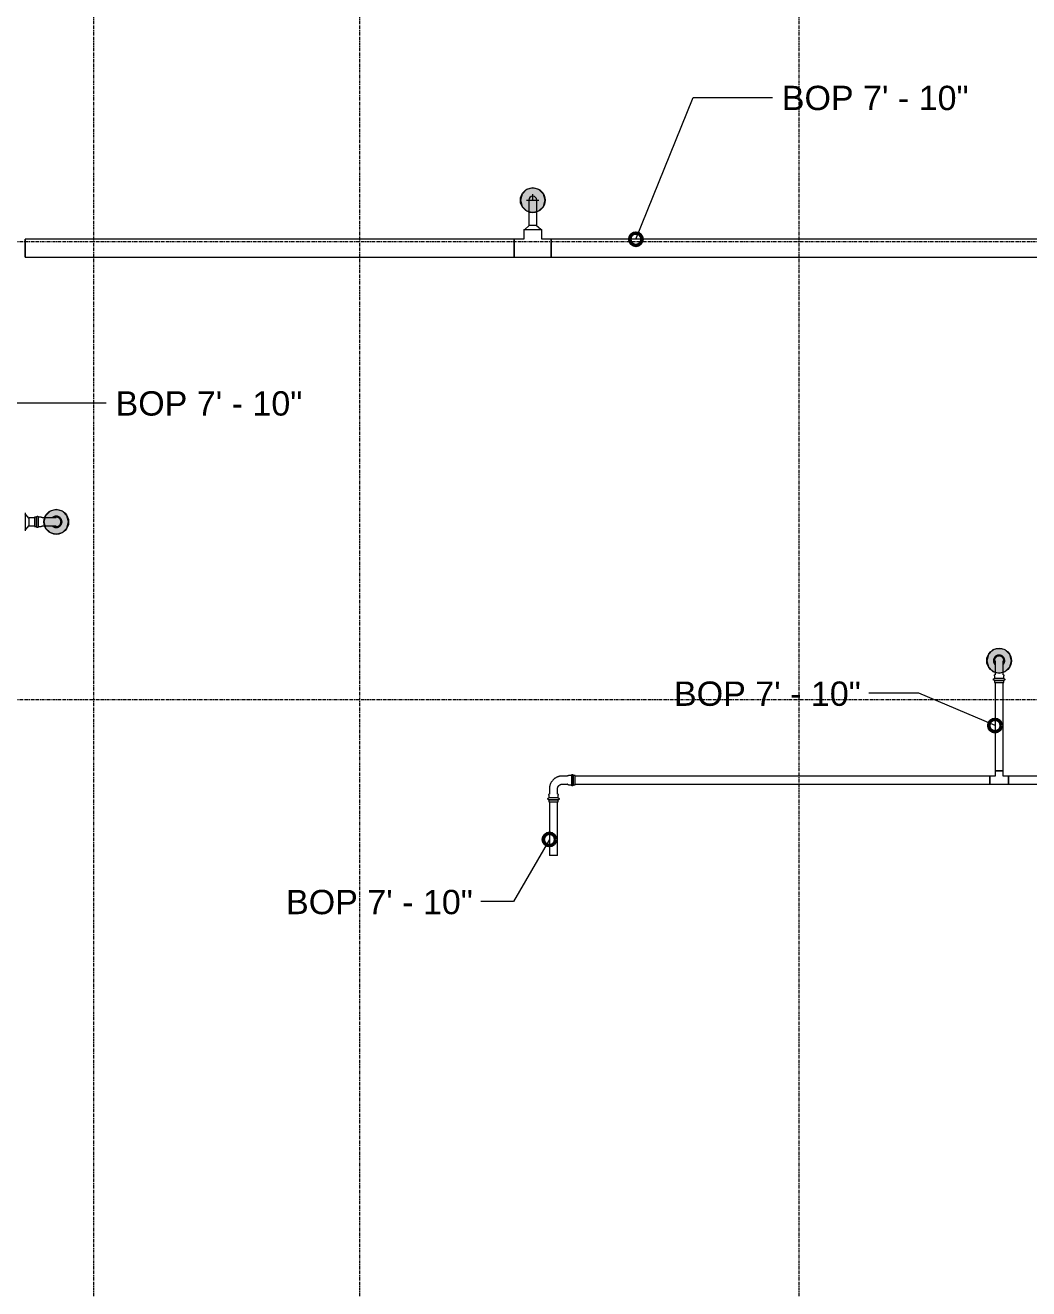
# Model space of a CAD drawing. Header units: inches. Extents: x -3679 to 241, y -496 to 1784.
# Drawn here: x -3066 to -2903.9, y 103.8 to 308 of the extents above; entities that cross this region are included whole.
import ezdxf

# ---------------------------------------------------------------- set-up
doc = ezdxf.new("R2010")
doc.units = ezdxf.units.IN
doc.header["$MEASUREMENT"] = 0
doc.linetypes.add('Grid Line', pattern=[0.875, 0.5, -0.125, 0.125, -0.125])
for name, color, linetype, lineweight in [('A-ANNO-NOTE', 250, 'Continuous', 9), ('G-ANNO-DIMS', 251, 'Continuous', 9), ('P-PIPE', 1, 'Continuous', 9), ('P-PIPE-CNTR', 1, 'Continuous', 9), ('S-GRID', 8, 'Continuous', 9)]:
    doc.layers.add(name, color=color, linetype=linetype, lineweight=lineweight)
doc.styles.add('Arial', font='arial.ttf', dxfattribs={"height": 3.934132})

# ---------------------------------------------------------------- blocks, each defined once
blk = doc.blocks.new('Victaulic-VicPress316-Elbow 90-45deg Style P568_P571 - Standard-V2-SECOND LEVEL')
at = {"layer": 'P-PIPE'}
for p, q in [((-3203.81, 730.05), (-3203.81, 729.6)), ((-3203.05, 729.6), (-3203.81, 729.6)), ((-3203.81, 729.31), (-3203.81, 728.97)), ((-3203.05, 729.31), (-3203.81, 729.31)), ((-3203.7, 731.1), (-3203.7, 730.2)), ((-3202.28, 729.6), (-3203.05, 729.6)), ((-3202.28, 729.31), (-3203.05, 729.31)), ((-3202.39, 730.21), (-3202.39, 731.1)), ((-3202.28, 729.6), (-3202.28, 730.05)), ((-3202.28, 728.97), (-3202.28, 729.31)), ((-3203.81, 728.97), (-3203.05, 728.97)), ((-3203.05, 728.97), (-3202.28, 728.97))]:
    blk.add_line(p, q, dxfattribs=at)
at = {"layer": 'P-PIPE', "flags": 128}
for points in [[(-3203.05, 733.4), (-3203.08, 733.4), (-3203.12, 733.4), (-3203.16, 733.4), (-3203.19, 733.39), (-3203.23, 733.38), (-3203.26, 733.38), (-3203.3, 733.37), (-3203.33, 733.36), (-3203.37, 733.34), (-3203.4, 733.33), (-3203.43, 733.32), (-3203.47, 733.3), (-3203.5, 733.28), (-3203.53, 733.26), (-3203.56, 733.24), (-3203.59, 733.22), (-3203.62, 733.2), (-3203.65, 733.18), (-3203.67, 733.15), (-3203.7, 733.13), (-3203.73, 733.1), (-3203.75, 733.07), (-3203.77, 733.04), (-3203.79, 733.01), (-3203.81, 732.98), (-3203.83, 732.95), (-3203.85, 732.92), (-3203.87, 732.89), (-3203.88, 732.85), (-3203.9, 732.82), (-3203.91, 732.79), (-3203.92, 732.75), (-3203.93, 732.72), (-3203.94, 732.68), (-3203.94, 732.65), (-3203.95, 732.61), (-3203.95, 732.57), (-3203.96, 732.54), (-3203.96, 732.5), (-3203.96, 732.46), (-3203.96, 732.43), (-3203.95, 732.39), (-3203.95, 732.35), (-3203.94, 732.32), (-3203.93, 732.28), (-3203.93, 732.25), (-3203.91, 732.21), (-3203.9, 732.18), (-3203.89, 732.14), (-3203.88, 732.11), (-3203.86, 732.08), (-3203.84, 732.05), (-3203.82, 732.01), (-3203.8, 731.98), (-3203.78, 731.95), (-3203.76, 731.92), (-3203.74, 731.9), (-3203.71, 731.87)], [(-3203.05, 733.26), (-3203.08, 733.26), (-3203.11, 733.25), (-3203.14, 733.25), (-3203.17, 733.25), (-3203.2, 733.24), (-3203.23, 733.23), (-3203.26, 733.23), (-3203.29, 733.22), (-3203.32, 733.21), (-3203.34, 733.2), (-3203.37, 733.18), (-3203.4, 733.17), (-3203.43, 733.16), (-3203.45, 733.14), (-3203.48, 733.12), (-3203.5, 733.1), (-3203.53, 733.09), (-3203.55, 733.07), (-3203.57, 733.05), (-3203.6, 733.02), (-3203.62, 733), (-3203.64, 732.98), (-3203.66, 732.95), (-3203.67, 732.93), (-3203.69, 732.9), (-3203.71, 732.88), (-3203.72, 732.85), (-3203.74, 732.82), (-3203.75, 732.8), (-3203.76, 732.77), (-3203.77, 732.74), (-3203.78, 732.71), (-3203.79, 732.68), (-3203.8, 732.65), (-3203.8, 732.62), (-3203.81, 732.59), (-3203.81, 732.56), (-3203.81, 732.53), (-3203.81, 732.5), (-3203.81, 732.47), (-3203.81, 732.44), (-3203.81, 732.41), (-3203.8, 732.38), (-3203.8, 732.35), (-3203.79, 732.32), (-3203.78, 732.29), (-3203.78, 732.26), (-3203.77, 732.23), (-3203.76, 732.2), (-3203.74, 732.17), (-3203.73, 732.14), (-3203.72, 732.12), (-3203.7, 732.1)], [(-3202.39, 731.86), (-3202.37, 731.88), (-3202.34, 731.91), (-3202.32, 731.94), (-3202.3, 731.97), (-3202.28, 732), (-3202.26, 732.03), (-3202.24, 732.06), (-3202.23, 732.09), (-3202.21, 732.13), (-3202.2, 732.16), (-3202.18, 732.19), (-3202.17, 732.23), (-3202.16, 732.26), (-3202.15, 732.3), (-3202.15, 732.33), (-3202.14, 732.37), (-3202.14, 732.41), (-3202.14, 732.44), (-3202.13, 732.48), (-3202.13, 732.52), (-3202.14, 732.55), (-3202.14, 732.59), (-3202.14, 732.63), (-3202.15, 732.66), (-3202.16, 732.7), (-3202.17, 732.73), (-3202.18, 732.77), (-3202.19, 732.8), (-3202.2, 732.84), (-3202.22, 732.87), (-3202.23, 732.9), (-3202.25, 732.93), (-3202.27, 732.97), (-3202.29, 733), (-3202.31, 733.03), (-3202.33, 733.06), (-3202.35, 733.08), (-3202.38, 733.11), (-3202.4, 733.14), (-3202.43, 733.16), (-3202.46, 733.19), (-3202.49, 733.21), (-3202.51, 733.23), (-3202.55, 733.25), (-3202.58, 733.27), (-3202.61, 733.29), (-3202.64, 733.31), (-3202.67, 733.32), (-3202.71, 733.34), (-3202.74, 733.35), (-3202.78, 733.36), (-3202.81, 733.37), (-3202.85, 733.38), (-3202.88, 733.39), (-3202.92, 733.39), (-3202.95, 733.4), (-3202.99, 733.4), (-3203.03, 733.4), (-3203.05, 733.4)], [(-3202.39, 732.1), (-3202.37, 732.13), (-3202.36, 732.16), (-3202.34, 732.18), (-3202.33, 732.21), (-3202.32, 732.24), (-3202.31, 732.27), (-3202.3, 732.3), (-3202.3, 732.33), (-3202.29, 732.36), (-3202.29, 732.39), (-3202.28, 732.42), (-3202.28, 732.45), (-3202.28, 732.48), (-3202.28, 732.51), (-3202.28, 732.54), (-3202.28, 732.57), (-3202.29, 732.6), (-3202.29, 732.63), (-3202.3, 732.66), (-3202.31, 732.69), (-3202.32, 732.72), (-3202.33, 732.75), (-3202.34, 732.78), (-3202.35, 732.81), (-3202.36, 732.84), (-3202.38, 732.86), (-3202.39, 732.89), (-3202.41, 732.92), (-3202.43, 732.94), (-3202.44, 732.97), (-3202.46, 732.99), (-3202.48, 733.01), (-3202.51, 733.03), (-3202.53, 733.06), (-3202.55, 733.08), (-3202.58, 733.09), (-3202.6, 733.11), (-3202.62, 733.13), (-3202.65, 733.15), (-3202.68, 733.16), (-3202.7, 733.18), (-3202.73, 733.19), (-3202.76, 733.2), (-3202.79, 733.21), (-3202.82, 733.22), (-3202.85, 733.23), (-3202.88, 733.24), (-3202.91, 733.24), (-3202.94, 733.25), (-3202.97, 733.25), (-3203, 733.26), (-3203.03, 733.26), (-3203.05, 733.26)], [(-3203.7, 732.49), (-3203.7, 732.49), (-3203.7, 732.49), (-3203.7, 732.48), (-3203.7, 732.47), (-3203.7, 732.46), (-3203.7, 732.45), (-3203.7, 732.44), (-3203.7, 732.42), (-3203.7, 732.4), (-3203.7, 732.38), (-3203.7, 732.36), (-3203.7, 732.33), (-3203.7, 732.31), (-3203.7, 732.28), (-3203.7, 732.25), (-3203.7, 732.21), (-3203.7, 732.18), (-3203.7, 732.14), (-3203.7, 732.11), (-3203.7, 732.07), (-3203.7, 732.03), (-3203.7, 731.98), (-3203.7, 731.94), (-3203.7, 731.9), (-3203.7, 731.85), (-3203.7, 731.8), (-3203.7, 731.75), (-3203.7, 731.7), (-3203.7, 731.65), (-3203.7, 731.6), (-3203.7, 731.55), (-3203.7, 731.5), (-3203.7, 731.44), (-3203.7, 731.39), (-3203.7, 731.33), (-3203.7, 731.28), (-3203.7, 731.22), (-3203.7, 731.17), (-3203.7, 731.11), (-3203.7, 731.1)], [(-3202.39, 731.1), (-3202.39, 731.15), (-3202.39, 731.21), (-3202.39, 731.26), (-3202.39, 731.32), (-3202.39, 731.37), (-3202.39, 731.43), (-3202.39, 731.48), (-3202.39, 731.54), (-3202.39, 731.59), (-3202.39, 731.64), (-3202.39, 731.69), (-3202.39, 731.74), (-3202.39, 731.79), (-3202.39, 731.84), (-3202.39, 731.88), (-3202.39, 731.93), (-3202.39, 731.97), (-3202.39, 732.02), (-3202.39, 732.06), (-3202.39, 732.1), (-3202.39, 732.13), (-3202.39, 732.17), (-3202.39, 732.21), (-3202.39, 732.24), (-3202.39, 732.27), (-3202.39, 732.3), (-3202.39, 732.33), (-3202.39, 732.35), (-3202.39, 732.37), (-3202.39, 732.4), (-3202.39, 732.41), (-3202.39, 732.43), (-3202.39, 732.45), (-3202.39, 732.46), (-3202.39, 732.47), (-3202.39, 732.48), (-3202.39, 732.48), (-3202.39, 732.49), (-3202.39, 732.49), (-3202.39, 732.49)], [(-3203.81, 729.31), (-3203.82, 729.31), (-3203.82, 729.31), (-3203.83, 729.31), (-3203.84, 729.31), (-3203.84, 729.31), (-3203.85, 729.31), (-3203.85, 729.31), (-3203.86, 729.32), (-3203.86, 729.32), (-3203.87, 729.32), (-3203.87, 729.32), (-3203.88, 729.32), (-3203.88, 729.33), (-3203.89, 729.33), (-3203.89, 729.33), (-3203.9, 729.34), (-3203.9, 729.34), (-3203.91, 729.34), (-3203.91, 729.35), (-3203.92, 729.35), (-3203.92, 729.36), (-3203.92, 729.36), (-3203.93, 729.37), (-3203.93, 729.37), (-3203.93, 729.38), (-3203.94, 729.38), (-3203.94, 729.39), (-3203.94, 729.39), (-3203.95, 729.4), (-3203.95, 729.4), (-3203.95, 729.41), (-3203.95, 729.41), (-3203.95, 729.42), (-3203.95, 729.42), (-3203.96, 729.43), (-3203.96, 729.44), (-3203.96, 729.44), (-3203.96, 729.45), (-3203.96, 729.45), (-3203.96, 729.46), (-3203.96, 729.46), (-3203.96, 729.47), (-3203.96, 729.48), (-3203.96, 729.48), (-3203.95, 729.49), (-3203.95, 729.49), (-3203.95, 729.5), (-3203.95, 729.5), (-3203.95, 729.51), (-3203.94, 729.51), (-3203.94, 729.52), (-3203.94, 729.52), (-3203.94, 729.53), (-3203.93, 729.53), (-3203.93, 729.54), (-3203.93, 729.54), (-3203.92, 729.55), (-3203.92, 729.55), (-3203.92, 729.56), (-3203.91, 729.56), (-3203.91, 729.57), (-3203.9, 729.57), (-3203.9, 729.57), (-3203.89, 729.58), (-3203.89, 729.58), (-3203.88, 729.58), (-3203.88, 729.58), (-3203.87, 729.59), (-3203.87, 729.59), (-3203.86, 729.59), (-3203.86, 729.59), (-3203.85, 729.59), (-3203.84, 729.6), (-3203.84, 729.6), (-3203.83, 729.6), (-3203.83, 729.6), (-3203.82, 729.6), (-3203.82, 729.6), (-3203.81, 729.6)], [(-3203.81, 730.05), (-3203.81, 730.06), (-3203.81, 730.07), (-3203.81, 730.08), (-3203.81, 730.09), (-3203.81, 730.11), (-3203.8, 730.12), (-3203.8, 730.13), (-3203.8, 730.14), (-3203.8, 730.15), (-3203.79, 730.16), (-3203.79, 730.17), (-3203.78, 730.18), (-3203.78, 730.19), (-3203.77, 730.2), (-3203.76, 730.2), (-3203.76, 730.21), (-3203.75, 730.22), (-3203.74, 730.23), (-3203.74, 730.24), (-3203.73, 730.25), (-3203.72, 730.25), (-3203.71, 730.26), (-3203.71, 730.27), (-3203.7, 730.27)], [(-3203.05, 729.6), (-3203.08, 729.6), (-3203.11, 729.6), (-3203.14, 729.6), (-3203.17, 729.6), (-3203.2, 729.6), (-3203.23, 729.6), (-3203.26, 729.6), (-3203.29, 729.6), (-3203.32, 729.6), (-3203.34, 729.6), (-3203.37, 729.6), (-3203.4, 729.6), (-3203.43, 729.6), (-3203.45, 729.6), (-3203.48, 729.6), (-3203.5, 729.6), (-3203.53, 729.6), (-3203.55, 729.6), (-3203.57, 729.6), (-3203.6, 729.6), (-3203.62, 729.6), (-3203.64, 729.6), (-3203.66, 729.6), (-3203.67, 729.6), (-3203.69, 729.6), (-3203.71, 729.6), (-3203.72, 729.6), (-3203.74, 729.6), (-3203.75, 729.6), (-3203.76, 729.6), (-3203.77, 729.6), (-3203.78, 729.6), (-3203.79, 729.6), (-3203.8, 729.6), (-3203.8, 729.6), (-3203.81, 729.6), (-3203.81, 729.6), (-3203.81, 729.6), (-3203.81, 729.6), (-3203.81, 729.6)], [(-3203.81, 729.6), (-3203.81, 729.6), (-3203.81, 729.6), (-3203.81, 729.6), (-3203.8, 729.6), (-3203.8, 729.6), (-3203.79, 729.6), (-3203.78, 729.6), (-3203.77, 729.6)], [(-3203.77, 729.31), (-3203.78, 729.31), (-3203.79, 729.31), (-3203.8, 729.31), (-3203.8, 729.31), (-3203.81, 729.31), (-3203.81, 729.31), (-3203.81, 729.31), (-3203.81, 729.31), (-3203.81, 729.31)], [(-3203.81, 729.31), (-3203.81, 729.31), (-3203.81, 729.31), (-3203.81, 729.31), (-3203.8, 729.31), (-3203.8, 729.31), (-3203.79, 729.31), (-3203.78, 729.31), (-3203.77, 729.31), (-3203.76, 729.31), (-3203.75, 729.31), (-3203.74, 729.31), (-3203.73, 729.31), (-3203.71, 729.31), (-3203.7, 729.31), (-3203.68, 729.31), (-3203.66, 729.31), (-3203.64, 729.31), (-3203.62, 729.31), (-3203.6, 729.31), (-3203.58, 729.31), (-3203.56, 729.31), (-3203.53, 729.31), (-3203.51, 729.31), (-3203.49, 729.31), (-3203.46, 729.31), (-3203.43, 729.31), (-3203.41, 729.31), (-3203.38, 729.31), (-3203.35, 729.31), (-3203.32, 729.31), (-3203.29, 729.31), (-3203.27, 729.31), (-3203.24, 729.31), (-3203.21, 729.31), (-3203.18, 729.31), (-3203.15, 729.31), (-3203.12, 729.31), (-3203.08, 729.31), (-3203.05, 729.31), (-3203.05, 729.31)], [(-3202.28, 729.6), (-3202.28, 729.6), (-3202.28, 729.6), (-3202.29, 729.6), (-3202.29, 729.6), (-3202.29, 729.6), (-3202.3, 729.6), (-3202.31, 729.6), (-3202.32, 729.6), (-3202.33, 729.6), (-3202.34, 729.6), (-3202.35, 729.6), (-3202.37, 729.6), (-3202.38, 729.6), (-3202.4, 729.6), (-3202.41, 729.6), (-3202.43, 729.6), (-3202.45, 729.6), (-3202.47, 729.6), (-3202.49, 729.6), (-3202.51, 729.6), (-3202.53, 729.6), (-3202.56, 729.6), (-3202.58, 729.6), (-3202.61, 729.6), (-3202.63, 729.6), (-3202.66, 729.6), (-3202.68, 729.6), (-3202.71, 729.6), (-3202.74, 729.6), (-3202.77, 729.6), (-3202.8, 729.6), (-3202.83, 729.6), (-3202.86, 729.6), (-3202.89, 729.6), (-3202.92, 729.6), (-3202.95, 729.6), (-3202.98, 729.6), (-3203.01, 729.6), (-3203.04, 729.6), (-3203.05, 729.6)], [(-3203.05, 729.31), (-3203.02, 729.31), (-3202.98, 729.31), (-3202.95, 729.31), (-3202.92, 729.31), (-3202.89, 729.31), (-3202.86, 729.31), (-3202.83, 729.31), (-3202.8, 729.31), (-3202.78, 729.31), (-3202.75, 729.31), (-3202.72, 729.31), (-3202.69, 729.31), (-3202.67, 729.31), (-3202.64, 729.31), (-3202.61, 729.31), (-3202.59, 729.31), (-3202.56, 729.31), (-3202.54, 729.31), (-3202.52, 729.31), (-3202.5, 729.31), (-3202.48, 729.31), (-3202.46, 729.31), (-3202.44, 729.31), (-3202.42, 729.31), (-3202.4, 729.31), (-3202.39, 729.31), (-3202.37, 729.31), (-3202.36, 729.31), (-3202.34, 729.31), (-3202.33, 729.31), (-3202.32, 729.31), (-3202.31, 729.31), (-3202.3, 729.31), (-3202.3, 729.31), (-3202.29, 729.31), (-3202.29, 729.31), (-3202.28, 729.31), (-3202.28, 729.31), (-3202.28, 729.31), (-3202.28, 729.31)], [(-3202.39, 730.27), (-3202.38, 730.26), (-3202.37, 730.26), (-3202.36, 730.25), (-3202.36, 730.24), (-3202.35, 730.23), (-3202.34, 730.22), (-3202.33, 730.22), (-3202.33, 730.21), (-3202.32, 730.2), (-3202.32, 730.19), (-3202.31, 730.18), (-3202.31, 730.17), (-3202.3, 730.16), (-3202.3, 730.15), (-3202.29, 730.14), (-3202.29, 730.13), (-3202.29, 730.12), (-3202.29, 730.11), (-3202.28, 730.1), (-3202.28, 730.09), (-3202.28, 730.07), (-3202.28, 730.06), (-3202.28, 730.05), (-3202.28, 730.05)], [(-3202.32, 729.6), (-3202.31, 729.6), (-3202.3, 729.6), (-3202.3, 729.6), (-3202.29, 729.6), (-3202.29, 729.6), (-3202.28, 729.6), (-3202.28, 729.6), (-3202.28, 729.6), (-3202.28, 729.6)], [(-3202.28, 729.31), (-3202.28, 729.31), (-3202.28, 729.31), (-3202.29, 729.31), (-3202.29, 729.31), (-3202.29, 729.31), (-3202.3, 729.31), (-3202.31, 729.31), (-3202.32, 729.31)], [(-3202.28, 729.6), (-3202.27, 729.6), (-3202.27, 729.6), (-3202.26, 729.6), (-3202.26, 729.6), (-3202.25, 729.6), (-3202.24, 729.6), (-3202.24, 729.59), (-3202.23, 729.59), (-3202.23, 729.59), (-3202.22, 729.59), (-3202.22, 729.59), (-3202.21, 729.58), (-3202.21, 729.58), (-3202.2, 729.58), (-3202.2, 729.57), (-3202.19, 729.57), (-3202.19, 729.57), (-3202.18, 729.56), (-3202.18, 729.56), (-3202.18, 729.56), (-3202.17, 729.55), (-3202.17, 729.55), (-3202.16, 729.54), (-3202.16, 729.54), (-3202.16, 729.53), (-3202.15, 729.53), (-3202.15, 729.52), (-3202.15, 729.52), (-3202.15, 729.51), (-3202.14, 729.51), (-3202.14, 729.5), (-3202.14, 729.5), (-3202.14, 729.49), (-3202.14, 729.48), (-3202.14, 729.48), (-3202.14, 729.47), (-3202.13, 729.47), (-3202.13, 729.46), (-3202.13, 729.46), (-3202.13, 729.45), (-3202.13, 729.44), (-3202.13, 729.44), (-3202.14, 729.43), (-3202.14, 729.43), (-3202.14, 729.42), (-3202.14, 729.42), (-3202.14, 729.41), (-3202.14, 729.4), (-3202.14, 729.4), (-3202.15, 729.39), (-3202.15, 729.39), (-3202.15, 729.38), (-3202.16, 729.38), (-3202.16, 729.37), (-3202.16, 729.37), (-3202.17, 729.36), (-3202.17, 729.36), (-3202.17, 729.35), (-3202.18, 729.35), (-3202.18, 729.35), (-3202.19, 729.34), (-3202.19, 729.34), (-3202.19, 729.34), (-3202.2, 729.33), (-3202.2, 729.33), (-3202.21, 729.33), (-3202.21, 729.32), (-3202.22, 729.32), (-3202.23, 729.32), (-3202.23, 729.32), (-3202.24, 729.32), (-3202.24, 729.31), (-3202.25, 729.31), (-3202.25, 729.31), (-3202.26, 729.31), (-3202.26, 729.31), (-3202.27, 729.31), (-3202.28, 729.31), (-3202.28, 729.31)]]:
    blk.add_lwpolyline(points, dxfattribs=at)
blk = doc.blocks.new('Victaulic-VicPress316-Elbow 90-45deg Style P568_P571 - Standard-V1-SECOND LEVEL')
at = {"layer": 'P-PIPE'}
for p, q in [((-0.77, 3.52), (-0.77, 3.18)), ((0.77, 3.52), (-0.77, 3.52)), ((-0.77, 3.18), (0.77, 3.18)), ((-0.77, 2.89), (-0.77, 2.44)), ((-0.77, 2.89), (0.77, 2.89)), ((-0.66, 2.28), (-0.66, 1.39)), ((0.66, 1.39), (0.66, 2.28)), ((0.77, 3.18), (0.77, 3.52)), ((0.77, 2.44), (0.77, 2.89)), ((-3.18, 0.77), (-3.52, 0.77)), ((-3.52, 0.77), (-3.52, -0.77)), ((-3.18, -0.77), (-3.18, 0.77)), ((-2.44, 0.77), (-2.89, 0.77)), ((-2.89, -0.77), (-2.89, 0.77)), ((-1.39, 0.66), (-2.28, 0.66)), ((-3.52, -0.77), (-3.18, -0.77)), ((-2.89, -0.77), (-2.44, -0.77)), ((-2.28, -0.66), (-1.39, -0.66))]:
    blk.add_line(p, q, dxfattribs=at)
at = {"layer": 'P-PIPE', "flags": 128}
for points in [[(-0.77, 2.89), (-0.77, 2.89), (-0.78, 2.89), (-0.78, 2.89), (-0.79, 2.89), (-0.8, 2.89), (-0.8, 2.89), (-0.81, 2.9), (-0.81, 2.9), (-0.82, 2.9), (-0.82, 2.9), (-0.83, 2.9), (-0.83, 2.91), (-0.84, 2.91), (-0.84, 2.91), (-0.85, 2.92), (-0.85, 2.92), (-0.86, 2.92), (-0.86, 2.93), (-0.87, 2.93), (-0.87, 2.93), (-0.87, 2.94), (-0.88, 2.94), (-0.88, 2.95), (-0.89, 2.95), (-0.89, 2.96), (-0.89, 2.96), (-0.89, 2.97), (-0.9, 2.97), (-0.9, 2.98), (-0.9, 2.98), (-0.9, 2.99), (-0.91, 2.99), (-0.91, 3), (-0.91, 3.01), (-0.91, 3.01), (-0.91, 3.02), (-0.91, 3.02), (-0.91, 3.03), (-0.91, 3.03), (-0.91, 3.04), (-0.91, 3.05), (-0.91, 3.05), (-0.91, 3.06), (-0.91, 3.06), (-0.91, 3.07), (-0.91, 3.07), (-0.91, 3.08), (-0.9, 3.09), (-0.9, 3.09), (-0.9, 3.1), (-0.9, 3.1), (-0.89, 3.11), (-0.89, 3.11), (-0.89, 3.12), (-0.88, 3.12), (-0.88, 3.13), (-0.88, 3.13), (-0.87, 3.14), (-0.87, 3.14), (-0.86, 3.14), (-0.86, 3.15), (-0.86, 3.15), (-0.85, 3.15), (-0.85, 3.16), (-0.84, 3.16), (-0.84, 3.16), (-0.83, 3.17), (-0.83, 3.17), (-0.82, 3.17), (-0.82, 3.17), (-0.81, 3.17), (-0.8, 3.18), (-0.8, 3.18), (-0.79, 3.18), (-0.79, 3.18), (-0.78, 3.18), (-0.78, 3.18), (-0.77, 3.18), (-0.77, 3.18)], [(0.77, 3.18), (0.77, 3.18), (0.76, 3.18), (0.76, 3.18), (0.76, 3.18), (0.75, 3.18), (0.74, 3.18), (0.74, 3.18), (0.73, 3.18), (0.72, 3.18), (0.71, 3.18), (0.69, 3.18), (0.68, 3.18), (0.67, 3.18), (0.65, 3.18), (0.63, 3.18), (0.61, 3.18), (0.6, 3.18), (0.58, 3.18), (0.56, 3.18), (0.53, 3.18), (0.51, 3.18), (0.49, 3.18), (0.46, 3.18), (0.44, 3.18), (0.41, 3.18), (0.39, 3.18), (0.36, 3.18), (0.33, 3.18), (0.31, 3.18), (0.28, 3.18), (0.25, 3.18), (0.22, 3.18), (0.19, 3.18), (0.16, 3.18), (0.13, 3.18), (0.1, 3.18), (0.07, 3.18), (0.04, 3.18), (0.01, 3.18), (-0.02, 3.18), (-0.05, 3.18), (-0.08, 3.18), (-0.11, 3.18), (-0.14, 3.18), (-0.17, 3.18), (-0.2, 3.18), (-0.23, 3.18), (-0.26, 3.18), (-0.29, 3.18), (-0.32, 3.18), (-0.35, 3.18), (-0.37, 3.18), (-0.4, 3.18), (-0.43, 3.18), (-0.45, 3.18), (-0.48, 3.18), (-0.5, 3.18), (-0.52, 3.18), (-0.54, 3.18), (-0.57, 3.18), (-0.59, 3.18), (-0.6, 3.18), (-0.62, 3.18), (-0.64, 3.18), (-0.66, 3.18), (-0.67, 3.18), (-0.69, 3.18), (-0.7, 3.18), (-0.71, 3.18), (-0.72, 3.18), (-0.73, 3.18), (-0.74, 3.18), (-0.75, 3.18), (-0.75, 3.18), (-0.76, 3.18), (-0.76, 3.18), (-0.77, 3.18), (-0.77, 3.18), (-0.77, 3.18)], [(-0.77, 3.18), (-0.77, 3.18), (-0.76, 3.18), (-0.76, 3.18), (-0.76, 3.18), (-0.75, 3.18), (-0.74, 3.18), (-0.74, 3.18), (-0.73, 3.18)], [(-0.77, 2.89), (-0.77, 2.89), (-0.76, 2.89), (-0.76, 2.89), (-0.76, 2.89), (-0.75, 2.89), (-0.74, 2.89), (-0.74, 2.89), (-0.73, 2.89), (-0.72, 2.89), (-0.71, 2.89), (-0.69, 2.89), (-0.68, 2.89), (-0.67, 2.89), (-0.65, 2.89), (-0.63, 2.89), (-0.61, 2.89), (-0.6, 2.89), (-0.58, 2.89), (-0.56, 2.89), (-0.53, 2.89), (-0.51, 2.89), (-0.49, 2.89), (-0.46, 2.89), (-0.44, 2.89), (-0.41, 2.89), (-0.39, 2.89), (-0.36, 2.89), (-0.33, 2.89), (-0.31, 2.89), (-0.28, 2.89), (-0.25, 2.89), (-0.22, 2.89), (-0.19, 2.89), (-0.16, 2.89), (-0.13, 2.89), (-0.1, 2.89), (-0.07, 2.89), (-0.04, 2.89), (-0.01, 2.89), (0.02, 2.89), (0.05, 2.89), (0.08, 2.89), (0.11, 2.89), (0.14, 2.89), (0.17, 2.89), (0.2, 2.89), (0.23, 2.89), (0.26, 2.89), (0.29, 2.89), (0.32, 2.89), (0.35, 2.89), (0.37, 2.89), (0.4, 2.89), (0.43, 2.89), (0.45, 2.89), (0.48, 2.89), (0.5, 2.89), (0.52, 2.89), (0.54, 2.89), (0.57, 2.89), (0.59, 2.89), (0.6, 2.89), (0.62, 2.89), (0.64, 2.89), (0.66, 2.89), (0.67, 2.89), (0.69, 2.89), (0.7, 2.89), (0.71, 2.89), (0.72, 2.89), (0.73, 2.89), (0.74, 2.89), (0.75, 2.89), (0.75, 2.89), (0.76, 2.89), (0.76, 2.89), (0.77, 2.89), (0.77, 2.89), (0.77, 2.89)], [(-0.72, 2.89), (-0.73, 2.89), (-0.74, 2.89), (-0.75, 2.89), (-0.75, 2.89), (-0.76, 2.89), (-0.76, 2.89), (-0.77, 2.89), (-0.77, 2.89), (-0.77, 2.89)], [(-0.66, 2.22), (-0.67, 2.23), (-0.67, 2.23), (-0.68, 2.24), (-0.69, 2.25), (-0.7, 2.26), (-0.7, 2.27), (-0.71, 2.27), (-0.72, 2.28), (-0.72, 2.29), (-0.73, 2.3), (-0.73, 2.31), (-0.74, 2.32), (-0.74, 2.33), (-0.75, 2.34), (-0.75, 2.35), (-0.76, 2.36), (-0.76, 2.37), (-0.76, 2.38), (-0.76, 2.39), (-0.76, 2.4), (-0.77, 2.42), (-0.77, 2.43), (-0.77, 2.44), (-0.77, 2.44)], [(0.77, 2.44), (0.77, 2.43), (0.77, 2.42), (0.76, 2.41), (0.76, 2.4), (0.76, 2.38), (0.76, 2.37), (0.76, 2.36), (0.75, 2.35), (0.75, 2.34), (0.74, 2.33), (0.74, 2.32), (0.74, 2.31), (0.73, 2.3), (0.72, 2.29), (0.72, 2.29), (0.71, 2.28), (0.71, 2.27), (0.7, 2.26), (0.69, 2.25), (0.68, 2.24), (0.68, 2.24), (0.67, 2.23), (0.66, 2.22), (0.66, 2.22)], [(0.72, 3.18), (0.73, 3.18), (0.74, 3.18), (0.75, 3.18), (0.75, 3.18), (0.76, 3.18), (0.76, 3.18), (0.77, 3.18), (0.77, 3.18), (0.77, 3.18)], [(0.77, 2.89), (0.77, 2.89), (0.76, 2.89), (0.76, 2.89), (0.76, 2.89), (0.75, 2.89), (0.74, 2.89), (0.74, 2.89), (0.73, 2.89)], [(0.77, 3.18), (0.77, 3.18), (0.78, 3.18), (0.78, 3.18), (0.79, 3.18), (0.8, 3.18), (0.8, 3.18), (0.81, 3.18), (0.81, 3.17), (0.82, 3.17), (0.82, 3.17), (0.83, 3.17), (0.83, 3.17), (0.84, 3.16), (0.84, 3.16), (0.85, 3.16), (0.85, 3.15), (0.86, 3.15), (0.86, 3.15), (0.87, 3.14), (0.87, 3.14), (0.87, 3.13), (0.88, 3.13), (0.88, 3.12), (0.89, 3.12), (0.89, 3.11), (0.89, 3.11), (0.89, 3.1), (0.9, 3.1), (0.9, 3.09), (0.9, 3.09), (0.9, 3.08), (0.91, 3.08), (0.91, 3.07), (0.91, 3.07), (0.91, 3.06), (0.91, 3.05), (0.91, 3.05), (0.91, 3.04), (0.91, 3.04), (0.91, 3.03), (0.91, 3.03), (0.91, 3.02), (0.91, 3.01), (0.91, 3.01), (0.91, 3), (0.91, 3), (0.91, 2.99), (0.9, 2.99), (0.9, 2.98), (0.9, 2.98), (0.9, 2.97), (0.89, 2.97), (0.89, 2.96), (0.89, 2.96), (0.88, 2.95), (0.88, 2.95), (0.88, 2.94), (0.87, 2.94), (0.87, 2.93), (0.86, 2.93), (0.86, 2.92), (0.86, 2.92), (0.85, 2.92), (0.85, 2.91), (0.84, 2.91), (0.84, 2.91), (0.83, 2.91), (0.83, 2.9), (0.82, 2.9), (0.82, 2.9), (0.81, 2.9), (0.8, 2.9), (0.8, 2.89), (0.79, 2.89), (0.79, 2.89), (0.78, 2.89), (0.78, 2.89), (0.77, 2.89), (0.77, 2.89)], [(-3.18, 0.77), (-3.18, 0.77), (-3.18, 0.78), (-3.18, 0.78), (-3.18, 0.79), (-3.18, 0.8), (-3.18, 0.8), (-3.18, 0.81), (-3.17, 0.81), (-3.17, 0.82), (-3.17, 0.82), (-3.17, 0.83), (-3.17, 0.83), (-3.16, 0.84), (-3.16, 0.84), (-3.16, 0.85), (-3.15, 0.85), (-3.15, 0.86), (-3.15, 0.86), (-3.14, 0.87), (-3.14, 0.87), (-3.13, 0.87), (-3.13, 0.88), (-3.12, 0.88), (-3.12, 0.89), (-3.11, 0.89), (-3.11, 0.89), (-3.1, 0.89), (-3.1, 0.9), (-3.09, 0.9), (-3.09, 0.9), (-3.08, 0.9), (-3.08, 0.91), (-3.07, 0.91), (-3.07, 0.91), (-3.06, 0.91), (-3.05, 0.91), (-3.05, 0.91), (-3.04, 0.91), (-3.04, 0.91), (-3.03, 0.91), (-3.03, 0.91), (-3.02, 0.91), (-3.01, 0.91), (-3.01, 0.91), (-3, 0.91), (-3, 0.91), (-2.99, 0.91), (-2.99, 0.9), (-2.98, 0.9), (-2.98, 0.9), (-2.97, 0.9), (-2.97, 0.89), (-2.96, 0.89), (-2.96, 0.89), (-2.95, 0.88), (-2.95, 0.88), (-2.94, 0.88), (-2.94, 0.87), (-2.93, 0.87), (-2.93, 0.86), (-2.92, 0.86), (-2.92, 0.86), (-2.92, 0.85), (-2.91, 0.85), (-2.91, 0.84), (-2.91, 0.84), (-2.91, 0.83), (-2.9, 0.83), (-2.9, 0.82), (-2.9, 0.82), (-2.9, 0.81), (-2.9, 0.8), (-2.89, 0.8), (-2.89, 0.79), (-2.89, 0.79), (-2.89, 0.78), (-2.89, 0.78), (-2.89, 0.77), (-2.89, 0.77)], [(-3.18, 0.77), (-3.18, 0.77), (-3.18, 0.76), (-3.18, 0.76), (-3.18, 0.76), (-3.18, 0.75), (-3.18, 0.74), (-3.18, 0.74), (-3.18, 0.73), (-3.18, 0.72), (-3.18, 0.71), (-3.18, 0.69), (-3.18, 0.68), (-3.18, 0.67), (-3.18, 0.65), (-3.18, 0.63), (-3.18, 0.61), (-3.18, 0.6), (-3.18, 0.58), (-3.18, 0.56), (-3.18, 0.53), (-3.18, 0.51), (-3.18, 0.49), (-3.18, 0.46), (-3.18, 0.44), (-3.18, 0.41), (-3.18, 0.39), (-3.18, 0.36), (-3.18, 0.33), (-3.18, 0.31), (-3.18, 0.28), (-3.18, 0.25), (-3.18, 0.22), (-3.18, 0.19), (-3.18, 0.16), (-3.18, 0.13), (-3.18, 0.1), (-3.18, 0.07), (-3.18, 0.04), (-3.18, 0.01), (-3.18, -0.02), (-3.18, -0.05), (-3.18, -0.08), (-3.18, -0.11), (-3.18, -0.14), (-3.18, -0.17), (-3.18, -0.2), (-3.18, -0.23), (-3.18, -0.26), (-3.18, -0.29), (-3.18, -0.32), (-3.18, -0.35), (-3.18, -0.37), (-3.18, -0.4), (-3.18, -0.43), (-3.18, -0.45), (-3.18, -0.48), (-3.18, -0.5), (-3.18, -0.52), (-3.18, -0.54), (-3.18, -0.57), (-3.18, -0.59), (-3.18, -0.6), (-3.18, -0.62), (-3.18, -0.64), (-3.18, -0.66), (-3.18, -0.67), (-3.18, -0.69), (-3.18, -0.7), (-3.18, -0.71), (-3.18, -0.72), (-3.18, -0.73), (-3.18, -0.74), (-3.18, -0.75), (-3.18, -0.75), (-3.18, -0.76), (-3.18, -0.76), (-3.18, -0.77), (-3.18, -0.77), (-3.18, -0.77)], [(-3.18, 0.72), (-3.18, 0.73), (-3.18, 0.74), (-3.18, 0.75), (-3.18, 0.75), (-3.18, 0.76), (-3.18, 0.76), (-3.18, 0.77), (-3.18, 0.77), (-3.18, 0.77)], [(-2.89, -0.77), (-2.89, -0.77), (-2.89, -0.76), (-2.89, -0.76), (-2.89, -0.76), (-2.89, -0.75), (-2.89, -0.74), (-2.89, -0.74), (-2.89, -0.73), (-2.89, -0.72), (-2.89, -0.71), (-2.89, -0.69), (-2.89, -0.68), (-2.89, -0.67), (-2.89, -0.65), (-2.89, -0.63), (-2.89, -0.61), (-2.89, -0.6), (-2.89, -0.58), (-2.89, -0.56), (-2.89, -0.53), (-2.89, -0.51), (-2.89, -0.49), (-2.89, -0.46), (-2.89, -0.44), (-2.89, -0.41), (-2.89, -0.39), (-2.89, -0.36), (-2.89, -0.33), (-2.89, -0.31), (-2.89, -0.28), (-2.89, -0.25), (-2.89, -0.22), (-2.89, -0.19), (-2.89, -0.16), (-2.89, -0.13), (-2.89, -0.1), (-2.89, -0.07), (-2.89, -0.04), (-2.89, -0.01), (-2.89, 0.02), (-2.89, 0.05), (-2.89, 0.08), (-2.89, 0.11), (-2.89, 0.14), (-2.89, 0.17), (-2.89, 0.2), (-2.89, 0.23), (-2.89, 0.26), (-2.89, 0.29), (-2.89, 0.32), (-2.89, 0.35), (-2.89, 0.37), (-2.89, 0.4), (-2.89, 0.43), (-2.89, 0.45), (-2.89, 0.48), (-2.89, 0.5), (-2.89, 0.52), (-2.89, 0.54), (-2.89, 0.57), (-2.89, 0.59), (-2.89, 0.6), (-2.89, 0.62), (-2.89, 0.64), (-2.89, 0.66), (-2.89, 0.67), (-2.89, 0.69), (-2.89, 0.7), (-2.89, 0.71), (-2.89, 0.72), (-2.89, 0.73), (-2.89, 0.74), (-2.89, 0.75), (-2.89, 0.75), (-2.89, 0.76), (-2.89, 0.76), (-2.89, 0.77), (-2.89, 0.77), (-2.89, 0.77)], [(-2.89, 0.77), (-2.89, 0.77), (-2.89, 0.76), (-2.89, 0.76), (-2.89, 0.76), (-2.89, 0.75), (-2.89, 0.74), (-2.89, 0.74), (-2.89, 0.73)], [(-2.44, 0.77), (-2.43, 0.77), (-2.42, 0.77), (-2.41, 0.76), (-2.4, 0.76), (-2.38, 0.76), (-2.37, 0.76), (-2.36, 0.76), (-2.35, 0.75), (-2.34, 0.75), (-2.33, 0.74), (-2.32, 0.74), (-2.31, 0.74), (-2.3, 0.73), (-2.29, 0.72), (-2.29, 0.72), (-2.28, 0.71), (-2.27, 0.71), (-2.26, 0.7), (-2.25, 0.69), (-2.24, 0.68), (-2.24, 0.68), (-2.23, 0.67), (-2.22, 0.66), (-2.22, 0.66)], [(-0.66, 1.39), (-0.66, 1.36), (-0.66, 1.33), (-0.66, 1.3), (-0.67, 1.28), (-0.67, 1.25), (-0.68, 1.22), (-0.69, 1.19), (-0.69, 1.16), (-0.7, 1.13), (-0.72, 1.11), (-0.73, 1.08), (-0.74, 1.05), (-0.75, 1.03), (-0.77, 1), (-0.79, 0.98), (-0.8, 0.95), (-0.82, 0.93), (-0.84, 0.91), (-0.86, 0.89), (-0.88, 0.87), (-0.9, 0.85), (-0.92, 0.83), (-0.95, 0.81), (-0.97, 0.79), (-1, 0.77), (-1.02, 0.76), (-1.05, 0.74), (-1.07, 0.73), (-1.1, 0.72), (-1.13, 0.71), (-1.15, 0.7), (-1.18, 0.69), (-1.21, 0.68), (-1.24, 0.67), (-1.27, 0.67), (-1.3, 0.66), (-1.33, 0.66), (-1.36, 0.66), (-1.39, 0.66), (-1.39, 0.66)], [(-1.39, -0.66), (-1.31, -0.66), (-1.23, -0.65), (-1.15, -0.64), (-1.07, -0.63), (-0.99, -0.62), (-0.91, -0.6), (-0.83, -0.58), (-0.75, -0.55), (-0.67, -0.53), (-0.59, -0.5), (-0.52, -0.46), (-0.45, -0.43), (-0.37, -0.39), (-0.3, -0.34), (-0.24, -0.3), (-0.17, -0.25), (-0.1, -0.2), (-0.04, -0.15), (0.02, -0.09), (0.08, -0.04), (0.13, 0.02), (0.19, 0.09), (0.24, 0.15), (0.29, 0.22), (0.33, 0.29), (0.38, 0.35), (0.42, 0.43), (0.45, 0.5), (0.49, 0.57), (0.52, 0.65), (0.55, 0.73), (0.57, 0.81), (0.59, 0.88), (0.61, 0.96), (0.63, 1.04), (0.64, 1.13), (0.65, 1.21), (0.65, 1.29), (0.66, 1.37), (0.66, 1.39)], [(-3.18, -0.77), (-3.18, -0.77), (-3.18, -0.76), (-3.18, -0.76), (-3.18, -0.76), (-3.18, -0.75), (-3.18, -0.74), (-3.18, -0.74), (-3.18, -0.73)], [(-2.89, -0.77), (-2.89, -0.77), (-2.89, -0.78), (-2.89, -0.78), (-2.89, -0.79), (-2.89, -0.8), (-2.89, -0.8), (-2.9, -0.81), (-2.9, -0.81), (-2.9, -0.82), (-2.9, -0.82), (-2.9, -0.83), (-2.91, -0.83), (-2.91, -0.84), (-2.91, -0.84), (-2.92, -0.85), (-2.92, -0.85), (-2.92, -0.86), (-2.93, -0.86), (-2.93, -0.87), (-2.93, -0.87), (-2.94, -0.87), (-2.94, -0.88), (-2.95, -0.88), (-2.95, -0.89), (-2.96, -0.89), (-2.96, -0.89), (-2.97, -0.89), (-2.97, -0.9), (-2.98, -0.9), (-2.98, -0.9), (-2.99, -0.9), (-2.99, -0.91), (-3, -0.91), (-3.01, -0.91), (-3.01, -0.91), (-3.02, -0.91), (-3.02, -0.91), (-3.03, -0.91), (-3.03, -0.91), (-3.04, -0.91), (-3.05, -0.91), (-3.05, -0.91), (-3.06, -0.91), (-3.06, -0.91), (-3.07, -0.91), (-3.07, -0.91), (-3.08, -0.91), (-3.09, -0.9), (-3.09, -0.9), (-3.1, -0.9), (-3.1, -0.9), (-3.11, -0.89), (-3.11, -0.89), (-3.12, -0.89), (-3.12, -0.88), (-3.13, -0.88), (-3.13, -0.88), (-3.14, -0.87), (-3.14, -0.87), (-3.14, -0.86), (-3.15, -0.86), (-3.15, -0.86), (-3.15, -0.85), (-3.16, -0.85), (-3.16, -0.84), (-3.16, -0.84), (-3.17, -0.83), (-3.17, -0.83), (-3.17, -0.82), (-3.17, -0.82), (-3.17, -0.81), (-3.18, -0.8), (-3.18, -0.8), (-3.18, -0.79), (-3.18, -0.79), (-3.18, -0.78), (-3.18, -0.78), (-3.18, -0.77), (-3.18, -0.77)], [(-2.89, -0.72), (-2.89, -0.73), (-2.89, -0.74), (-2.89, -0.75), (-2.89, -0.75), (-2.89, -0.76), (-2.89, -0.76), (-2.89, -0.77), (-2.89, -0.77), (-2.89, -0.77)], [(-2.22, -0.66), (-2.23, -0.67), (-2.23, -0.67), (-2.24, -0.68), (-2.25, -0.69), (-2.26, -0.7), (-2.27, -0.7), (-2.27, -0.71), (-2.28, -0.72), (-2.29, -0.72), (-2.3, -0.73), (-2.31, -0.73), (-2.32, -0.74), (-2.33, -0.74), (-2.34, -0.75), (-2.35, -0.75), (-2.36, -0.76), (-2.37, -0.76), (-2.38, -0.76), (-2.39, -0.76), (-2.4, -0.76), (-2.42, -0.77), (-2.43, -0.77), (-2.44, -0.77), (-2.44, -0.77)]]:
    blk.add_lwpolyline(points, dxfattribs=at)

msp = doc.modelspace()

# ---------------------------------------------------------------- hatches: boundary and pattern name
at = {"layer": 'A-ANNO-NOTE'}
for points in [[(-2984, 277.74), (-2983, 278.01), (-2982.27, 278.74), (-2982, 279.74), (-2982.27, 280.74), (-2983, 281.47), (-2984, 281.74), (-2985, 281.47), (-2985.73, 280.74), (-2986, 279.74), (-2985.73, 278.74), (-2985, 278.01)], [(-3061, 225.74), (-3060, 226.01), (-3059.27, 226.74), (-3059, 227.74), (-3059.27, 228.74), (-3060, 229.47), (-3061, 229.74), (-3062, 229.47), (-3062.73, 228.74), (-3063, 227.74), (-3062.73, 226.74), (-3062, 226.01)], [(-2908.65, 203.3), (-2907.65, 203.57), (-2906.92, 204.3), (-2906.65, 205.3), (-2906.92, 206.3), (-2907.65, 207.04), (-2908.65, 207.3), (-2909.65, 207.04), (-2910.38, 206.3), (-2910.65, 205.3), (-2910.38, 204.3), (-2909.65, 203.57)]]:
    msp.add_hatch(color=256, dxfattribs=at).paths.add_polyline_path(points, flags=0)
h = msp.add_hatch(color=256, dxfattribs=at)
edge = h.paths.add_edge_path(flags=0)
edge.add_arc((-2984, 279.74), 2, 0, 360)
h = msp.add_hatch(color=256, dxfattribs=at)
edge = h.paths.add_edge_path(flags=0)
edge.add_arc((-3061, 227.74), 2, 0, 360)
h = msp.add_hatch(color=256, dxfattribs=at)
edge = h.paths.add_edge_path(flags=0)
edge.add_arc((-2908.65, 205.3), 2, 0, 360)

# ---------------------------------------------------------------- linework, layer by layer
for p, q in [((-2985.73, 280.74), (-2986, 279.74)), ((-2985, 281.47), (-2985.73, 280.74)), ((-2984, 281.74), (-2985, 281.47)), ((-2983, 281.47), (-2984, 281.74)), ((-2982.27, 280.74), (-2983, 281.47)), ((-2982, 279.74), (-2982.27, 280.74)), ((-2986, 279.74), (-2985.73, 278.74)), ((-2985.73, 278.74), (-2985, 278.01)), ((-2985, 278.01), (-2984, 277.74)), ((-2984, 277.74), (-2983, 278.01)), ((-2983, 278.01), (-2982.27, 278.74)), ((-2982.27, 278.74), (-2982, 279.74)), ((-3062, 229.47), (-3062.73, 228.74)), ((-3061, 229.74), (-3062, 229.47)), ((-3060, 229.47), (-3061, 229.74)), ((-3059.27, 228.74), (-3060, 229.47)), ((-3062.73, 228.74), (-3063, 227.74)), ((-3063, 227.74), (-3062.73, 226.74)), ((-3062.73, 226.74), (-3062, 226.01)), ((-3060, 226.01), (-3059.27, 226.74)), ((-3059, 227.74), (-3059.27, 228.74)), ((-3059.27, 226.74), (-3059, 227.74)), ((-3062, 226.01), (-3061, 225.74)), ((-3061, 225.74), (-3060, 226.01)), ((-2910.38, 206.3), (-2910.65, 205.3)), ((-2909.65, 207.04), (-2910.38, 206.3)), ((-2908.65, 207.3), (-2909.65, 207.04)), ((-2907.65, 207.04), (-2908.65, 207.3)), ((-2906.92, 206.3), (-2907.65, 207.04)), ((-2906.65, 205.3), (-2906.92, 206.3)), ((-2910.65, 205.3), (-2910.38, 204.3)), ((-2910.38, 204.3), (-2909.65, 203.57)), ((-2907.65, 203.57), (-2906.92, 204.3)), ((-2906.92, 204.3), (-2906.65, 205.3)), ((-2909.65, 203.57), (-2908.65, 203.3)), ((-2908.65, 203.3), (-2907.65, 203.57))]:
    msp.add_line(p, q, dxfattribs=at)
for centre in [(-2984, 279.74), (-3061, 227.74), (-2908.65, 205.3)]:
    msp.add_circle(centre, 2, dxfattribs=at)
at = {"layer": 'G-ANNO-DIMS'}
for p, q in [((-2967.33, 273.44), (-2958.06, 296.37)), ((-2958.06, 296.37), (-2945.26, 296.37)), ((-3067.56, 246.99), (-3059.98, 246.99)), ((-3059.98, 246.99), (-3052.92, 246.99)), ((-2921.6, 200.07), (-2929.72, 200.07)), ((-2909.31, 194.81), (-2921.6, 200.07)), ((-2981.31, 176.41), (-2987.09, 166.39)), ((-2987.09, 166.39), (-2992.41, 166.39))]:
    msp.add_line(p, q, dxfattribs=at)
at = {"layer": 'G-ANNO-DIMS', "lineweight": 50}
for centre in [(-2967.33, 273.44), (-2909.31, 194.81), (-2981.31, 176.41)]:
    msp.add_circle(centre, 1, dxfattribs=at)
at = {"layer": 'P-PIPE'}
for p, q in [((-2984.66, 279.74), (-2984.66, 275.65)), ((-2984.66, 279.74), (-2983.34, 279.74)), ((-2983.34, 275.65), (-2983.34, 279.74)), ((-2985.44, 274.99), (-2985.44, 273.44)), ((-2985.44, 274.99), (-2982.56, 274.99)), ((-2984.56, 275.65), (-2985.31, 274.99)), ((-2983.34, 275.65), (-2984.66, 275.65)), ((-2982.69, 274.99), (-2983.44, 275.65)), ((-2982.56, 273.44), (-2982.56, 274.99)), ((-2986.99, 273.44), (-3066.01, 273.44)), ((-3066.01, 270.56), (-3066.01, 273.44)), ((-3066.01, 273.39), (-3066.01, 273.25)), ((-3066.01, 273.24), (-3066.01, 273.02)), ((-3066.01, 273.02), (-3066.01, 272.72)), ((-3066.01, 272.72), (-3066.01, 272.37)), ((-3066.01, 272.37), (-3066.01, 271.63)), ((-2985.44, 273.44), (-2986.99, 273.44)), ((-2986.99, 273.44), (-2986.99, 272.72)), ((-2986.99, 273.25), (-2986.99, 273.39)), ((-2986.99, 273.02), (-2986.99, 273.24)), ((-2986.99, 272.72), (-2986.99, 273.02)), ((-2986.99, 272.37), (-2986.99, 272.72)), ((-2986.99, 272.72), (-2986.99, 270.56)), ((-2986.99, 271.63), (-2986.99, 272.37)), ((-2981.01, 273.44), (-2982.56, 273.44)), ((-2894.99, 273.44), (-2981.01, 273.44)), ((-2981.01, 272.72), (-2981.01, 273.44)), ((-2981.01, 273.39), (-2981.01, 273.25)), ((-2981.01, 273.24), (-2981.01, 273.02)), ((-2981.01, 273.02), (-2981.01, 272.72)), ((-2981.01, 272.72), (-2981.01, 272.37)), ((-2981.01, 270.56), (-2981.01, 272.72)), ((-2981.01, 272.37), (-2981.01, 271.63)), ((-3066.01, 271.63), (-3066.01, 271.28)), ((-3066.01, 271.28), (-3066.01, 270.98)), ((-3066.01, 270.98), (-3066.01, 270.76)), ((-3066.01, 270.75), (-3066.01, 270.61)), ((-3066.01, 270.56), (-2986.99, 270.56)), ((-2986.99, 271.28), (-2986.99, 271.63)), ((-2986.99, 270.98), (-2986.99, 271.28)), ((-2986.99, 270.76), (-2986.99, 270.98)), ((-2986.99, 270.61), (-2986.99, 270.75)), ((-2986.99, 270.56), (-2981.01, 270.56)), ((-2981.01, 271.63), (-2981.01, 271.28)), ((-2981.01, 271.28), (-2981.01, 270.98)), ((-2981.01, 270.98), (-2981.01, 270.76)), ((-2981.01, 270.75), (-2981.01, 270.61)), ((-2981.01, 270.56), (-2894.99, 270.56)), ((-3066.01, 229.18), (-3066.01, 226.31)), ((-3065.35, 228.31), (-3066, 229.05)), ((-3066, 226.43), (-3065.35, 227.18)), ((-3064.52, 228.4), (-3065.35, 228.4)), ((-3065.35, 227.09), (-3065.35, 228.4)), ((-3065.35, 227.09), (-3064.52, 227.09)), ((-2909.31, 201.78), (-2909.31, 187.5)), ((-2907.99, 187.5), (-2907.99, 201.78)), ((-2910.15, 186.66), (-2977.13, 186.66)), ((-2909.31, 186.66), (-2910.15, 186.66)), ((-2910.15, 186.64), (-2910.15, 186.66)), ((-2910.15, 186.66), (-2910.15, 185.34)), ((-2910.15, 186.57), (-2910.15, 186.64)), ((-2910.15, 186.46), (-2910.15, 186.57)), ((-2910.15, 186.33), (-2910.15, 186.46)), ((-2910.15, 186.17), (-2910.15, 186.33)), ((-2910.15, 185.83), (-2910.15, 186.17)), ((-2909.31, 187.5), (-2909.31, 186.66)), ((-2909.31, 187.5), (-2909.28, 187.5)), ((-2907.99, 187.5), (-2909.31, 187.5)), ((-2909.28, 187.5), (-2909.22, 187.5)), ((-2909.22, 187.5), (-2909.11, 187.5)), ((-2909.11, 187.5), (-2908.98, 187.5)), ((-2908.98, 187.5), (-2908.82, 187.5)), ((-2908.82, 187.5), (-2908.48, 187.5)), ((-2908.48, 187.5), (-2908.32, 187.5)), ((-2908.32, 187.5), (-2908.18, 187.5)), ((-2908.18, 187.5), (-2908.08, 187.5)), ((-2908.08, 187.5), (-2908.01, 187.5)), ((-2908.01, 187.5), (-2907.99, 187.5)), ((-2907.99, 186.66), (-2907.99, 187.5)), ((-2907.15, 186.66), (-2907.99, 186.66)), ((-2803.3, 186.66), (-2907.15, 186.66)), ((-2907.15, 185.34), (-2907.15, 186.66)), ((-2907.15, 186.66), (-2907.15, 186.64)), ((-2907.15, 186.64), (-2907.15, 186.57)), ((-2907.15, 186.57), (-2907.15, 186.46)), ((-2907.15, 186.46), (-2907.15, 186.33)), ((-2907.15, 186.33), (-2907.15, 186.17)), ((-2907.15, 186.17), (-2907.15, 185.83)), ((-2977.13, 185.34), (-2910.15, 185.34)), ((-2910.15, 185.67), (-2910.15, 185.83)), ((-2910.15, 185.54), (-2910.15, 185.67)), ((-2910.15, 185.43), (-2910.15, 185.54)), ((-2910.15, 185.36), (-2910.15, 185.43)), ((-2910.15, 185.34), (-2910.15, 185.36)), ((-2910.15, 185.34), (-2907.15, 185.34)), ((-2907.15, 185.83), (-2907.15, 185.67)), ((-2907.15, 185.67), (-2907.15, 185.54)), ((-2907.15, 185.54), (-2907.15, 185.43)), ((-2907.15, 185.43), (-2907.15, 185.36)), ((-2907.15, 185.36), (-2907.15, 185.34)), ((-2907.15, 185.34), (-2803.3, 185.34)), ((-2981.31, 182.48), (-2981.31, 173.8)), ((-2979.99, 173.8), (-2979.99, 182.48)), ((-2979.99, 173.8), (-2981.31, 173.8))]:
    msp.add_line(p, q, dxfattribs=at)
msp.add_arc((-2984, 279.74), 0.657, 0, 180, dxfattribs=at)
at = {"layer": 'P-PIPE-CNTR'}
for p, q in [((-2984, 279.74), (-2984, 280.74)), ((-2985, 279.74), (-2984.66, 279.74)), ((-2983.34, 279.74), (-2983, 279.74)), ((-3061, 228.48), (-3061, 228.74)), ((-3061, 226.74), (-3061, 227.01)), ((-3060.26, 227.74), (-3060, 227.74))]:
    msp.add_line(p, q, dxfattribs=at)
at = {"layer": 'S-GRID', "linetype": 'Grid Line'}
for p, q in [((-3055, 1771.74), (-3055, -484.26)), ((-3012, 1771.74), (-3012, -484.26)), ((-2941, 1771.74), (-2941, -484.26)), ((228, 273), (-3666.39, 273)), ((228, 199), (-3666.39, 199))]:
    msp.add_line(p, q, dxfattribs=at)

# ---------------------------------------------------------------- block references
at = {"layer": 'P-PIPE'}
for name, p, rotation in [('Victaulic-VicPress316-Elbow 90-45deg Style P568_P571 - Standard-V2-SECOND LEVEL', (-3793.49, -2975.3), 270), ('Victaulic-VicPress316-Elbow 90-45deg Style P568_P571 - Standard-V1-SECOND LEVEL', (-2980.65, 186), 180)]:
    msp.add_blockref(name, p, dxfattribs=dict(at, rotation=rotation))
msp.add_blockref('Victaulic-VicPress316-Elbow 90-45deg Style P568_P571 - Standard-V2-SECOND LEVEL', (294.4, -527.19), dxfattribs=at)

# ---------------------------------------------------------------- texts
at = {"layer": 'G-ANNO-DIMS', "char_height": 3.9341, "width": 35.952, "attachment_point": 1, "line_spacing_factor": 0.938532, "style": 'Arial'}
for insert in [(-2943.76, 298.24), (-3051.42, 248.86), (-2961.18, 201.94), (-3023.87, 168.26)]:
    msp.add_mtext('BOP 7\' - 10"', dxfattribs=dict(at, insert=insert))

doc.saveas('drawing.dxf')
